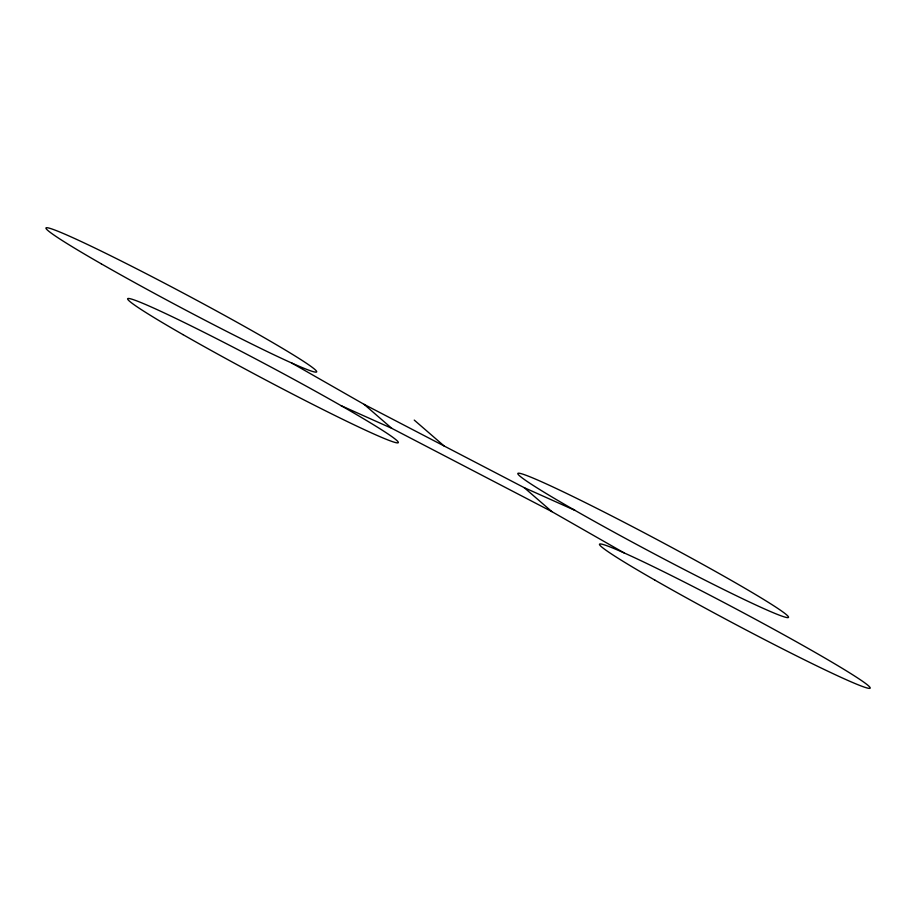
<?xml version="1.0" encoding="UTF-8"?>
<svg xmlns="http://www.w3.org/2000/svg" width="916" height="916" viewBox="0 0 916 916"><rect width="100%" height="100%" fill="white"/><g stroke="black" fill="none" stroke-linecap="round" stroke-linejoin="round"><path stroke-width="1.37" d="M340.935 405.582L391.785 428.345L551.936 511.666L624.059 552.863M291.941 363.137L364.064 404.334L524.215 487.655L575.065 510.418M524.215 487.655L551.936 511.666M414.238 420.089L444.145 445.989M364.064 404.334L391.785 428.345M654.86 580.103A153.361 6.962 28 0 0 869.433 688.374A153.361 6.962 28 0 0 680.004 579.874A153.361 6.962 28 0 0 654.86 580.103M182.994 334.615A153.361 6.962 28 0 0 397.567 442.886A153.361 6.962 28 0 0 208.138 334.386A153.361 6.962 28 0 0 182.994 334.615M573.198 509.353A153.361 6.962 28 0 0 787.771 617.624A153.361 6.962 28 0 0 598.343 509.124A153.361 6.962 28 0 0 573.198 509.353M101.332 263.865A153.361 6.962 28 0 0 315.905 372.148A153.361 6.962 28 0 0 126.477 263.636A153.361 6.962 28 0 0 101.332 263.865"/></g></svg>
